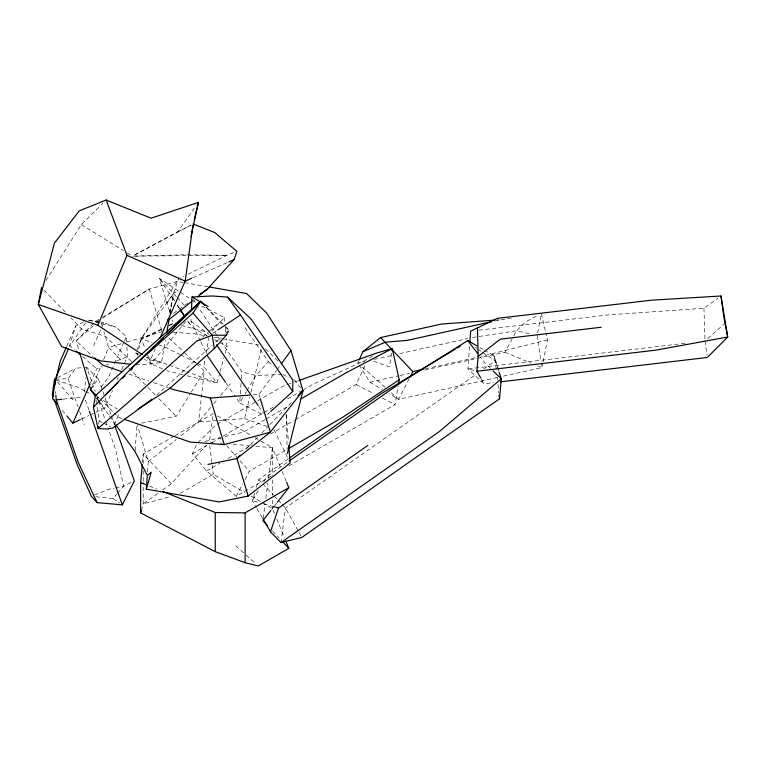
<?xml version="1.0" encoding="UTF-8"?>
<svg xmlns="http://www.w3.org/2000/svg" width="766" height="766" viewBox="0 0 766 766"><rect width="100%" height="100%" fill="white"/><g stroke="black" fill="none" stroke-linecap="round" stroke-linejoin="round"><path stroke-width="0.57" stroke-dasharray="3.83 2.87" d="M200.405 341.023L190.973 321.184L191.174 316.569M135.151 450.456L136.942 425.187M147.532 471.913L148.269 461.572L137.363 425.178M241.06 383.393L239.691 402.964L263.437 415.191M241.386 378.787L241.874 371.874L221.834 342.584M469.548 346.471L467.892 368.896L483.988 383.795L493.486 382.674M84.614 392.048L85.782 377.916M86.472 369.681L86.663 367.326L83.379 367.594M142.447 462.358L143.185 454.037L174.102 436.189M196.527 363.831L204.283 371.079L198.643 421.903L179.991 436.601M281.017 542.577L285.44 508.011L476.05 374.373M263.178 518.285L265.026 504.181M265.802 498.302L267.803 483.011M268.426 478.31L272.437 447.746L259.176 440.086M391.541 353.155L389.425 366.895L373.358 361.045M98.68 424.173L99.187 420.898L96.593 403.682M172.762 297.543L172.13 297.601L172.685 297.888L169.861 314.96L172.934 296.768M288.705 466.025L395.065 404.62L398.071 386.562M135.975 364.673L151.256 363.936L161.473 362.337L165.37 340.372M219.842 372.659L217.037 382.914L203.766 366.464L205.02 359.513M206.073 353.72L209.013 337.509M537.608 333.038L541.15 314.778M542.797 362.998L541.849 367.613L502.056 376.441M543.027 361.849L547.508 339.913L545.909 333.057M169.487 312.614L173.748 293.005L178.44 278.824L183.716 276.267M218.645 420.477L244.536 418.619L249.773 396.951M250.875 392.393L261.35 349.057M137.037 355.74L137.602 353.49M138.723 348.999L141.241 338.888L178.44 278.824M220.148 371.51L223.883 357.827M225.127 353.27L226.995 346.423L226.267 338.342M141.289 510.654L143.185 503.856L143.185 482.503M83.695 321.883L75.757 325.847L68.93 347.879M254.676 492.931L252.301 500.658L256.409 507.695M256.38 487.339L258.784 479.516L288.093 458.968M138.713 355.118L135.821 353.088L141.241 338.888L173.748 293.005L178.497 291.013L159.251 278.202L169.832 312.03M90.934 390.2L100.911 366.081M103.63 359.503L108.619 347.448L103.937 331.802M66.805 346.213L75.757 325.847M93.634 345.753L103.803 322.61L116.126 327.226L126.323 336.647L126.783 344.892M90.551 382.847L96.755 368.733L102.242 366.579M123.948 342.048L108.265 377.724L99.082 389.521M124.418 340.966L126.323 336.647M89.928 415.038L104.894 407.943L112.564 390.488M117.361 379.582L118.318 377.399M121.679 369.767L127.434 356.678L126.85 346.069M114.172 424.824L119.333 413.065M146.402 357.31L150.366 359.924L155.201 348.99M271.221 476.126L236.254 496.311L206.523 470.946L192.438 453.817L197.063 443.476L215.725 425.015L256.658 401.394M358.727 360.958L357.799 363.017L364.798 361.456M295.264 419.72L356.133 384.57L366.024 363.343M409.149 378.797L398.674 399.364L389.454 393.839M236.254 496.311L242.803 483.777M244.986 479.593L249.352 471.234L286.302 449.901M424.632 370.055L504.871 352.264L513.191 336.944M513.747 335.929L516.523 330.816L526.089 321.538L538.316 315.219M242.736 397.832L239.691 402.964L234.31 395.103M245.168 393.734L246.384 391.685M246.997 390.66L256.007 375.474L268.311 361.619L244.708 327.12M258.314 490.69L252.301 500.658L259.147 502.582M263.734 481.718L266.74 476.73L288.179 461.707M141.643 423.138L176.276 416.331L190.59 393.197M191.213 392.192L204.283 371.079M167.007 302.982L173.748 293.005M45.96 280.567L81.349 224.524L102.845 203.296M85.715 322.735L69.888 345.696L74.369 349.535M191.069 225.127L133.37 255.605L177.817 231.667L196.355 205.336M55.631 379.227L68.117 378.672L75.71 368.216L82.278 367.68M253.077 394.873L259.023 394.423L276.382 370.581M277.072 369.633L280.548 364.855M271.518 509.639L273.682 506.891M274.4 505.981L276.564 503.233M90.197 389.281L98.402 379.007L86.663 367.326L95.214 391.589M185.803 321.442L151.256 363.936L144.496 359.187M210.746 407.378L198.643 421.903L217.467 420.553M213.771 403.749L217.554 399.201M220.579 395.572L230.413 383.766M95.922 496.741L113.09 498.58L116.863 494.137M117.61 493.247L123.642 486.142L133.255 481.383M162.574 489.972L171.297 483.729L206.14 445.534M211.464 331.18L224.4 317.564L200.366 305.337M246.01 449.192L257.567 437.309M261.694 433.068L269.125 425.427M269.948 424.575L292.239 401.652M267.257 414.655L269.891 412.252M202.674 337.107L207.988 332.339M208.869 331.544L219.507 322.026L222.102 324.267M156.57 395.141L212.23 345.284M215.763 342.124L221.058 337.375M225.472 333.411L228.124 331.036M93.117 325.847L76.169 340.927L79.262 351.24M96.679 322.678L99.36 320.293M707.631 338.62L724.291 323.903M148.269 461.572L176.257 439.54M173.48 313.371L183.936 305.854M184.893 305.174L187.737 303.125M478.942 330.146L608.635 314.864L703.944 308.248L718.135 298.031M157.729 493.448L143.185 503.856L170.311 496.617M483.758 368.963L495.324 360.863L493.831 355.683L484.821 350.455M372.563 356.008L368.006 359.091L312.308 384.609L304.045 389.387M212.948 333.181L216.874 330.586M102.251 318.254L149.303 289.05L177.425 281.419L183.285 282.443M98.871 319.422L94.84 321.854L76.169 340.927L92.6 356.362M102.912 316.99L149.303 289.05L161.712 330.491M175.127 435.595L213.264 413.573L209.309 442.068L212.881 442.384M257.682 400.8L283.257 386.035L293.311 382.483M192.438 453.817L206.906 445.467M212.067 442.48L222.399 436.515M223.433 435.921L273.041 407.282M287.509 398.933L303.01 389.98M265.046 419.615L243.368 432.129L224.189 436.687M266.08 419.021L287.748 406.507M206.523 470.946L219.938 463.2M228.191 458.441L251.928 444.74M270.494 434.016L294.23 420.314M180.288 493.314L213.264 474.269L244.89 492.528M57.68 377.619L75.71 368.216M161.683 329.39L147.867 336.542L141.241 338.888L145.157 348.693M169.123 325.54L173.375 323.348L172.312 319.949M177.817 231.667L191.117 225.041M187.929 274.218L226.899 255.298L236.809 251.325M161.597 329.045L141.241 338.888L152.118 342.574M169.095 325.416L173.375 323.348M81.388 419.098L88.866 415.545M192.802 277.78L227.674 262.384M94.563 494.96L108.504 489.369L114.326 488.124M106.618 364.855L108.81 363.994M116.48 360.978L127.434 356.678M294.431 382.09L297.783 380.903M121.124 343.743L108.619 347.448L122.819 361.906M126.811 342.057L162.047 331.611M547.508 339.913L481.077 356.468M204.982 441.475L219.679 437.75L221.23 439.502M374.134 359.369L392.805 355.185M399.804 353.624L467.902 338.486M494.616 321.011L506.307 318.848M425.542 368.781L476.452 357.492M359.082 365.037L369.988 382.167L399.057 375.723M400.216 375.464L409.523 373.406M497.412 377.466L398.674 399.364L390.679 392.249M115.484 487.875L123.642 486.142L115.436 448.924L108.054 427.974M472.507 337.461L516.523 330.816L531.422 334.072M507.475 318.675L512.176 317.976M685.101 343.292L467.892 368.896L475.791 370.945M63.233 399.124L81.885 397.018M496.895 319.977L499.25 319.805M281.85 374.488L256.007 375.474L241.874 371.874M133.514 256.131L185.602 254.743L226.899 255.298L132.326 256.16M172.781 332.281L193.042 333.545L207.107 336.006M220.034 443.026L222.418 443.246M233.132 444.203L250.999 445.812M255.767 446.243L272.437 447.746L281.735 470.391M88.818 320.102L103.803 322.61M184.453 282.644L207.892 286.743M214.135 337.231L221.163 338.467M222.332 338.668L258.659 345.026M150.366 359.924L161.473 362.337L168.137 364.808M182.634 374.775L166.796 370.62M187.22 375.857L217.037 382.914L187.028 371.807M88.799 320.198L116.126 327.226M181.36 325.426L206.427 331.984M263.705 503.856L271.691 506.096M158.639 344.786L164.077 346.634L179.742 354.457M128.784 374.095L148.93 381.056M153.401 382.598L167.946 387.615M244.536 418.619L266.836 426.327M122.024 418.504L118.663 417.346L114.469 413.238M135.821 353.088L138.052 353.892M146.976 357.109L161.473 362.337M169.248 365.219L185.918 371.395M149.437 486.094L157.116 489.177M504.871 352.264L530.972 363.103M537.502 365.813L541.849 367.613L541.179 362.998M162.651 368.839L151.256 363.936L147.771 355.223M180.786 354.984L196.45 362.806M197.494 363.333L203.766 366.464M356.133 384.57L374.019 393.781M382.435 398.119L395.065 404.62M99.187 420.898L102.328 422.545M103.372 423.091L110.677 426.93M84.729 390.899L77.423 387.031L55.813 379.955L73.498 400.35M85.782 391.445L91.001 394.212M207.241 335.728L192.678 327.848L187.641 320.964M214.518 339.673L218.674 341.923M219.718 342.488L226.995 346.423M283.027 374.44L288.916 377.83M217.343 415.938L251.009 435.375M255.097 437.731L258.152 439.493M251.009 496.062L261.216 501.95M262.24 502.544L272.437 508.433L274.592 513.689M479.813 347.553L483.815 349.88M369.988 382.167L382.282 389.54M97.368 396.865L99.36 398.09M103.343 400.532L117.284 409.092M81.349 224.524L123.326 250.578M127.328 253.058L130.325 254.915M180.431 292.306L190.121 298.75M191.088 299.401L195.924 302.627M475.035 347.142L476.969 348.453M477.936 349.105L481.795 351.718M482.762 352.37L495.324 360.863L496.502 371.529M113.09 498.58L119.573 502.975M190.973 321.184L209.051 334.426M82.431 356.449L96.755 368.733M225.558 327.254L229.015 330.251L224.017 325.138M268.311 361.619L273.51 366.148M362.241 366.971L385.346 387.51M235.756 545.861L245.283 554.364M246.154 555.139L255.681 563.652M168.941 338.055L183.601 351.747M184.462 352.551L195.665 363.027M490.499 368.389L484.706 362.778L480.474 357.224M131.455 361.485L105.574 336.37L81.771 329.141L71.094 318.11M265.524 348.894L278.929 361.916M97.655 396.778L99.331 398.425M100.174 399.249L113.627 412.414M128.669 367.862L147.043 386.562M147.876 387.414L155.393 395.065M158.734 398.473L176.276 416.331M206.542 307.243L223.184 324.286M43.997 290.123L65.349 312.174M171.297 483.729L143.185 454.037L143.185 463.526M258.784 479.516L262.01 482.963M262.824 483.834L273.328 495.056M274.132 495.918L277.359 499.375M278.173 500.236L281.4 503.693M282.214 504.555L285.44 508.011L298.424 531.345M272.6 531.029L279.083 537.952M176.343 296.662L159.251 278.202L174.064 300.521M177.147 297.534L184.395 305.366M206.198 307.329L219.507 322.026M96.439 398.454L99.513 401.911M100.289 402.772L104.894 407.943M226.659 445.63L249.352 471.234M62.295 410.346L66.058 414.913M294.096 379.716L300.751 387.893M96.449 397.87L97.828 399.795M98.517 400.752L108.858 415.143M109.548 416.101L115.072 423.78M217.161 335.747L198.451 307.319M217.831 336.724L221.163 341.607M258.784 406.44L263.485 413.314M226.238 383.297L233.64 394.117M177.3 305.385L179.886 309.282M172.685 297.888L174.638 300.885M177.233 304.878L179.828 308.88M187.632 320.858L190.227 324.851M193.549 299.429L196 303.374M256.993 508.701L262.278 517.739M481.268 378.959L483.988 383.795M298.989 532.36L301.814 537.435M274.056 429.707L288.045 458.738M200.903 342.076L206.399 353.662M282.175 471.473L286.158 481.182M276.746 518.936L284.502 537.837M98.402 379.007L111.032 414.827M111.424 415.948L114.584 424.9M97.167 397.094L98.326 400.407M98.718 401.508L105.325 420.256M105.718 421.357L107.661 426.873M85.409 400.13L88.98 410.241M68.117 378.672L78.008 406.698M79.587 411.179L84.327 424.632M498.79 371.108L493.831 355.683L499.087 371.137M259.023 394.423L260.047 397.86M100.921 321.739L102.261 326.211M541.37 313.639L545.641 331.917M96.076 400.235L96.42 402.533M537.158 335.317L541.016 361.849M705.007 340.947L707.028 355.098M209.731 445.515L211.99 463.918M212.134 465.067L213.264 474.269M497.163 377.466L497.431 379.831M497.957 384.58L498.877 392.881M224.4 317.564L224.917 323.338M225.338 327.953L225.855 333.727M55.535 391.579L55.736 393.963M286.293 415.268L288.342 440.9M703.944 308.248L704.969 339.778M286.197 414.109L287.173 449M272.437 447.746L272.437 475.111M272.437 479.87L272.437 495.343M272.437 500.102L272.437 508.433M143.185 470.65L143.185 481.326"/><path stroke-width="1.15" d="M270.771 411.457L292.746 391.445L292.842 380.089L250.942 318.848L227.55 297.093L212.172 295.973L192.027 296.978L191.423 310.805M288.715 445.563L290.113 463.037L248.174 496.062L219.2 501.941L146.316 489.139L146.565 485.692M146.718 483.394L147.206 476.509M469.903 341.741L470.688 331.123L497.469 318.35L651.56 300.186L720.978 295.992L727.7 337.002L707.363 357.463L500.619 381.832M480.722 377.992L476.921 371.232L478.128 356.429L477.496 328.087M262.862 518.745L270.494 531.805L281.017 542.577L301.814 537.435L499.537 398.808L501.27 378.816L499.145 372.209M285.795 540.997L288.811 548.341L258.286 565.969L245.11 562.704L215.256 551.644L140.657 512.914L140.657 482.57L142.237 464.742M192.965 225.185L185.171 281.151L160.037 338.045M56.617 378.174L54.501 379.275L52.375 394.289L53.16 396.52M391.895 350.866L392.249 348.578L377.121 352.915L298.903 380.51M98.335 426.356L97.991 428.539L107.297 429.017L112.765 428.031L152.156 399.105M57.019 403.941L52.5 398.444L55.975 377.36L68.452 348.97M398.454 384.302L399.201 379.792L392.249 348.578L346.577 372.544L301.162 398.76M228.469 331.247L226.315 335.221L212.249 335.24L196.843 340.927L128.382 402.255L97.991 428.539L93.414 407.282L95.377 395.649L200.711 301.277L204.876 305.538M166.806 332.281L169.267 318.417M52.5 398.444L53.333 393.82M41.536 287.576L38.3 304.466L61.72 346.653L100.652 360.882L130.086 364.195M190.954 236.761L198.413 202.416L151.065 218.195L106.148 200.031L79.262 210.851L54.415 243.148L38.3 304.466L97.885 325.291L142.438 354.696M56.56 376.767L60.208 361.217L66.336 347.285M194.267 219.478L198.413 202.416M287.307 453.654L302.972 390.622L290.965 350.55L266.654 313.045L246.556 293.502L209.061 286.944M140.657 512.914L141.289 510.654M146.316 489.139L151.208 472.22L147.292 475.36L135.075 451.605L115.762 424.737M197.494 296.902L207.71 288.782L234.214 259.492L236.809 251.325L214.806 232.567L193.166 224.026M270.494 531.805L278.537 508.011L367.776 445.439M97.885 325.291L126.993 255.337L106.148 200.031M168.53 318.761L167.764 320.542L191.921 301.335M66.814 415.833L72.837 423.148L90.072 383.929M359.187 359.934L362.873 351.69L380.597 337.557L441.475 324.056L494.539 320.15M54.338 399.871L77.146 464.541L91.346 496.253L97.091 502.611L122.34 504.861L134.318 480.856L114.977 426.011M410.203 376.738L412.817 371.606L423.234 369.298M93.414 407.282L131.714 367.977L192.994 313.074L200.711 301.277L203.067 303.872M281.246 363.907L290.965 350.55M270.791 510.558L262.872 520.641L267.736 525.83M277.282 502.314L288.811 487.655L286.599 482.264M138.407 408.843L169.516 388.668L214.308 348.54L226.315 335.221M240.227 455.138L236.924 458.528L207.959 464.407M298.012 395.716L302.972 390.622L270.331 432.177L236.924 458.528L248.174 496.062M106.062 394.298L118.002 382.569M122.263 378.375L124.82 375.867M130.785 369.997L132.499 368.322M149.552 351.565L155.517 345.696M158.074 343.178L163.196 338.151M167.457 333.966L200.711 301.277L131.714 367.977M478.128 356.429L500.303 339.156L601.128 327.274M199.15 294.929L207.71 288.782M289.069 458.279L380.884 393.906L455.081 349.277M289.146 461.027L403.136 381.104L467.796 340.583L476.806 345.811M281.017 542.577L439.435 431.507L501.27 378.816L492.988 370.801M399.201 379.792L341.741 417.891L288.361 448.713M217.86 329.935L240.457 315.017L292.746 391.445M457.111 348.051L460.175 346.213M162.593 491.379L215.256 512.511L245.11 512.885L288.811 487.655M72.837 423.148L80.315 419.605M191.711 278.259L185.171 281.151L126.993 255.337M228.766 261.895L234.214 259.492M362.873 351.69L385.384 342.182L407.388 340.353L491.13 321.787M124.264 419.28L190.284 442.068L224.266 444.606L270.331 432.177L260.392 399M476.921 371.232L655.907 350.139L727.7 337.002L724.042 318.024L720.978 295.992M55.841 395.151L56.244 399.909L62.065 399.249M169.066 388.008L174.658 389.932L210.315 398.042L249.515 395.132M272.83 506.412L278.537 508.011M122.072 371.778L103.046 365.219L94.342 357.837M140.657 482.57L147.235 485.213M192.027 296.978L208.132 306.496M76.16 351.077L80.641 354.907M380.597 337.557L412.817 371.606M79.597 352.389L90.934 390.2L96.813 395.955M283.133 542.28L288.811 548.341M192.994 313.074L212.249 335.24L214.308 348.54M467.796 340.583L477.658 353.528M227.55 297.093L240.457 315.017M90.934 390.2L95.07 395.955M216.606 344.777L258.113 405.453M207.404 355.769L225.568 382.311M180.527 310.249L184.405 316.09M180.479 309.876L185.027 316.865M97.091 502.611L78.419 462.808L56.244 399.909M89.373 411.371L122.34 504.861M210.315 398.042L224.266 444.606M499.135 395.246L499.537 398.808M54.501 379.275L54.951 384.666M245.11 512.885L245.11 562.704M215.256 512.511L215.256 551.644"/></g></svg>
